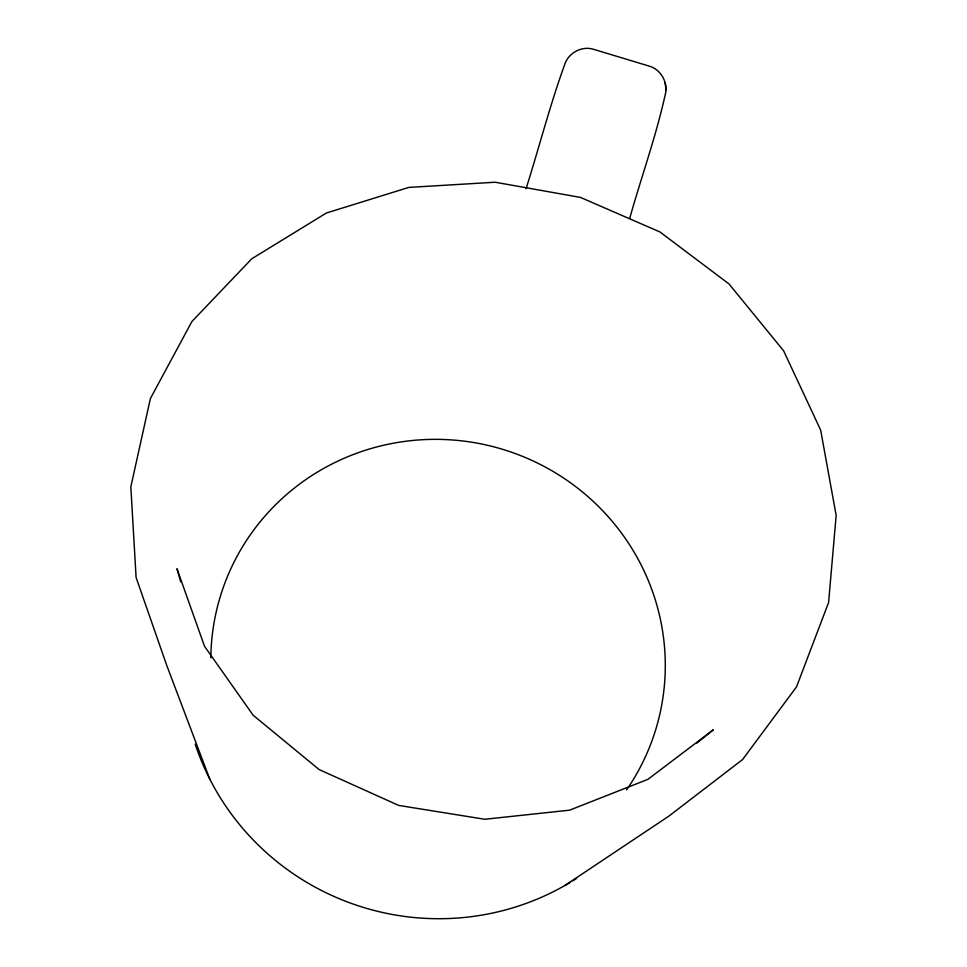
<?xml version="1.0" encoding="UTF-8"?>
<svg xmlns="http://www.w3.org/2000/svg" width="967" height="967" viewBox="0 0 967 967"><rect width="100%" height="100%" fill="white"/><g stroke="black" fill="none" stroke-linecap="round" stroke-linejoin="round"><path stroke-width="1.45" d="M526.084 188.698C539.054 147.6 549.812 105.754 564.438 65.188C567.992 53.125 581.59 45.473 593.702 49.353L649.268 66.131C661.476 69.648 668.644 83.513 665.018 95.564C655.771 137.157 641.218 177.396 629.698 218.385M696.893 743.091L713.295 729.819L647.878 779.366L569.636 810.165L484.83 819.267L398.718 805.426L319.134 769.575L253.124 715.205L204.533 646.294L176.973 568.729L180.66 581.808M564.982 885.446L668.898 816.112L742.571 759.566L796.518 686.884L828.586 602.526L836.165 515.459L820.669 430.134L783.621 350.803L728.985 283.935L659.869 231.911L580.43 197.401L495.164 182.231L408.848 187.405L326.423 212.994L251.783 258.769L191.901 321.527L150.393 398.537L130.835 486.824L136.093 577.456L166.747 665.429L209.706 778.931M665.985 89.822L665.199 82.703M576.513 878.447A253.958 249.16 17.9 0 1 572.706 880.852M570.143 882.424A253.958 249.16 17.9 0 1 195.201 744.203M210.83 657.79A227.668 223.147 17.9 0 1 505.644 450.259A227.668 223.147 17.9 0 1 626.543 789.966"/></g></svg>
